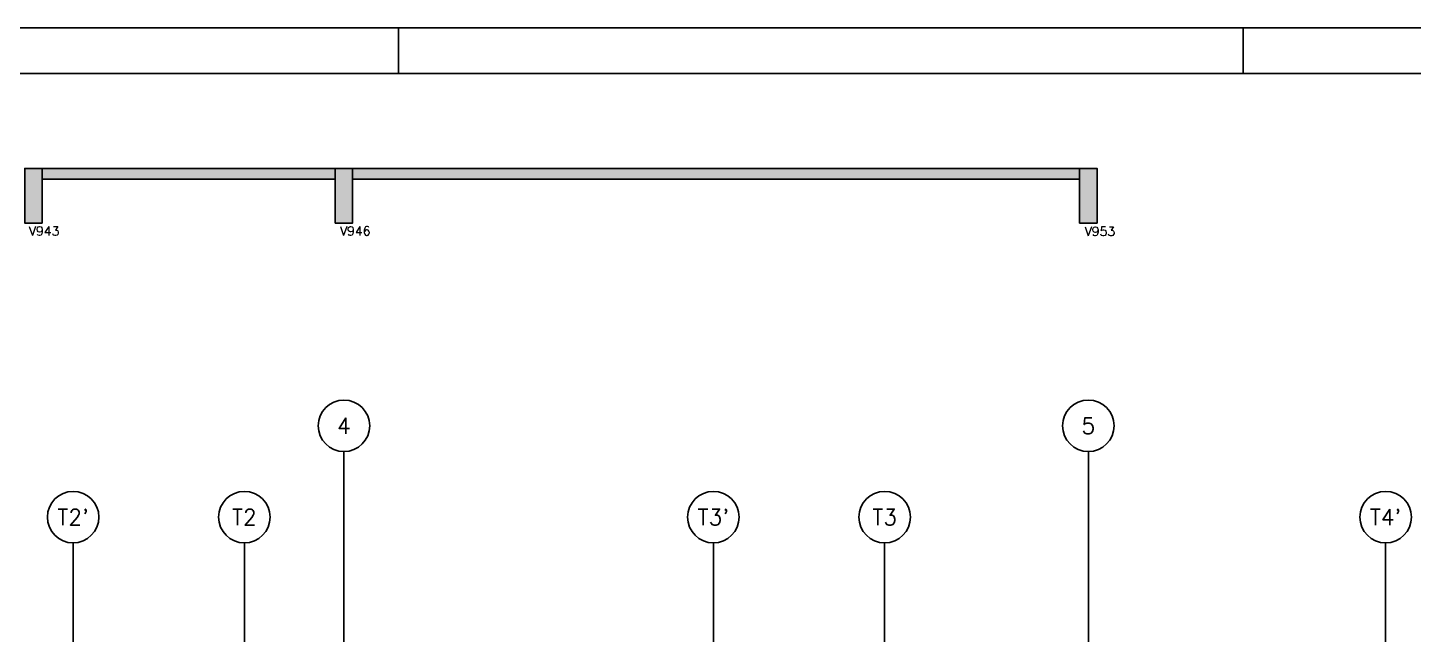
# Model space of a CAD drawing. Extents: x -4245 to 5400, y -2094 to 2406.
# Drawn here: x -556 to 961, y 1741 to 2406 of the extents above; entities that cross this region are included whole.
import ezdxf
from ezdxf.enums import TextEntityAlignment as Align

# ---------------------------------------------------------------- set-up
doc = ezdxf.new("R2010")
doc.units = 0
doc.header["$LTSCALE"] = 50
doc.header["$MEASUREMENT"] = 0
doc.linetypes.add('EIXO', pattern=[6.8, 6, -0.4, 0, -0.4])
for name, color, linetype in [('F-CORTE', 4, 'CONTINUOUS'), ('F-EIXO', 12, 'EIXO'), ('F-MARGEM', 1, 'CONTINUOUS'), ('F-SOLIDO-CORTE', 71, 'CONTINUOUS'), ('F-TEXTO', 6, 'CONTINUOUS'), ('F-TEXTO-YELLOW', 2, 'CONTINUOUS')]:
    doc.layers.add(name, color=color, linetype=linetype)
doc.styles.add('MCP', font='simplex.shx')
doc.styles.add('ROMANS', font='simplex.shx')

# ---------------------------------------------------------------- blocks, each defined once
blk = doc.blocks.new('*U153')
at = {"layer": 'F-EIXO'}
blk.add_line((0, 0), (0, -2655), dxfattribs=at)
at = {"layer": 'F-EIXO', "color": 2, "linetype": 'Continuous'}
blk.add_circle((0, 28.2), 28.2, dxfattribs=at)
at = {"layer": 'F-TEXTO', "style": 'ROMANS'}
blk.add_attdef('EIXO', text='', height=17.5, rotation=360, dxfattribs=at).set_placement((0, 28.2), align=Align.MIDDLE_CENTER)
blk = doc.blocks.new('*U154')
at = {"layer": 'F-EIXO'}
blk.add_line((0, 0), (0, -2655), dxfattribs=at)
at = {"layer": 'F-EIXO', "color": 2, "linetype": 'Continuous'}
blk.add_circle((0, 28.2), 28.2, dxfattribs=at)
at = {"layer": 'F-TEXTO', "style": 'ROMANS'}
blk.add_attdef('EIXO', text='', height=17.5, rotation=360, dxfattribs=at).set_placement((0, 28.2), align=Align.MIDDLE_CENTER)
blk = doc.blocks.new('*U174')
at = {"layer": 'F-EIXO'}
blk.add_line((0, 0), (0, -2755), dxfattribs=at)
at = {"layer": 'F-EIXO', "color": 2, "linetype": 'Continuous'}
blk.add_circle((0, 28.2072), 28.2072, dxfattribs=at)
at = {"layer": 'F-TEXTO', "style": 'ROMANS'}
blk.add_attdef('EIXO', text='', height=17.5, rotation=360, dxfattribs=at).set_placement((0, 28.2072), align=Align.MIDDLE_CENTER)
blk = doc.blocks.new('*U175')
at = {"layer": 'F-EIXO'}
blk.add_line((0, 0), (0, -2655), dxfattribs=at)
at = {"layer": 'F-EIXO', "color": 2, "linetype": 'Continuous'}
blk.add_circle((0, 28.2), 28.2, dxfattribs=at)
at = {"layer": 'F-TEXTO', "style": 'ROMANS'}
blk.add_attdef('EIXO', text='', height=17.5, rotation=360, dxfattribs=at).set_placement((0, 28.2), align=Align.MIDDLE_CENTER)
blk = doc.blocks.new('*U176')
at = {"layer": 'F-EIXO'}
blk.add_line((0, 0), (0, -2655), dxfattribs=at)
at = {"layer": 'F-EIXO', "color": 2, "linetype": 'Continuous'}
blk.add_circle((0, 28.2), 28.2, dxfattribs=at)
at = {"layer": 'F-TEXTO', "style": 'ROMANS'}
blk.add_attdef('EIXO', text='', height=17.5, rotation=360, dxfattribs=at).set_placement((0, 28.2), align=Align.MIDDLE_CENTER)
blk = doc.blocks.new('*U177')
at = {"layer": 'F-EIXO'}
blk.add_line((0, 0), (0, -2755), dxfattribs=at)
at = {"layer": 'F-EIXO', "color": 2, "linetype": 'Continuous'}
blk.add_circle((0, 28.2072), 28.2072, dxfattribs=at)
at = {"layer": 'F-TEXTO', "style": 'ROMANS'}
blk.add_attdef('EIXO', text='', height=17.5, rotation=360, dxfattribs=at).set_placement((0, 28.2072), align=Align.MIDDLE_CENTER)
blk = doc.blocks.new('*U181')
at = {"layer": 'F-EIXO'}
blk.add_line((0, 0), (0, -2655), dxfattribs=at)
at = {"layer": 'F-EIXO', "color": 2, "linetype": 'Continuous'}
blk.add_circle((0, 28.2), 28.2, dxfattribs=at)
at = {"layer": 'F-TEXTO', "style": 'ROMANS'}
blk.add_attdef('EIXO', text='', height=17.5, rotation=360, dxfattribs=at).set_placement((0, 28.2), align=Align.MIDDLE_CENTER)
blk = doc.blocks.new('A0-4L_900')
at = {"layer": 'F-MARGEM', "color": 2}
for p, q in [((81.9, 90), (81.9, 89)), ((100.4, 90), (100.4, 89))]:
    blk.add_line(p, q, dxfattribs=at)
blk.add_lwpolyline([(0, 0), (0, 90), (192.9, 90), (192.9, 0)], close=True, dxfattribs=at)
at = {"layer": 'F-MARGEM', "color": 7}
blk.add_lwpolyline([(2.5, 89), (191.9, 89), (191.9, 1), (2.5, 1)], close=True, dxfattribs=at)

msp = doc.modelspace()

# ---------------------------------------------------------------- hatches: boundary and pattern name
at = {"layer": 'F-SOLIDO-CORTE', "linetype": 'Continuous'}
for points in [[(-559, 2227.74), (-559, 2217.555), (-559, 2191.487), (-550.745, 2191.487), (-543.225, 2191.487), (-540, 2191.487), (-540, 2215.234), (-540, 2225.418), (-540, 2251.487), (-547.52, 2251.487), (-550.745, 2251.487), (-559, 2251.487)], [(-337.141, 2251.487), (-479.113, 2251.487), (-540, 2251.487), (-540, 2246.737), (-540, 2244.701), (-540, 2239.487), (-391.2, 2239.487), (-337.141, 2239.487), (-336.037, 2239.487), (-219, 2239.487), (-219, 2245.049), (-219, 2247.07), (-219, 2251.487), (-336.037, 2251.487)], [(-219, 2223.674), (-219, 2213.569), (-219, 2191.487), (-212.007, 2191.487), (-203.2, 2191.487), (-200, 2191.487), (-200, 2219.3), (-200, 2229.404), (-200, 2251.487), (-208.808, 2251.487), (-212.007, 2251.487), (-219, 2251.487)], [(-82.779, 2251.487), (-200, 2251.487), (-200, 2245.924), (-200, 2243.903), (-200, 2239.487), (-82.779, 2239.487), (-5.829, 2239.487), (22.126, 2239.487), (132.452, 2239.487), (172.532, 2239.487), (181.365, 2239.487), (226.635, 2239.487), (328.863, 2239.487), (391.348, 2239.487), (592.285, 2239.487), (593.39, 2239.487), (593.792, 2239.487), (596, 2239.487), (596, 2245.049), (596, 2247.07), (596, 2251.487), (593.792, 2251.487), (592.856, 2251.487), (592.285, 2251.487), (391.348, 2251.487), (270.528, 2251.487), (226.635, 2251.487), (181.365, 2251.487), (172.532, 2251.487), (62.207, 2251.487), (22.126, 2251.487), (-54.823, 2251.487)], [(596, 2223.674), (596, 2213.569), (596, 2191.487), (602.993, 2191.487), (611.8, 2191.487), (615, 2191.487), (615, 2219.3), (615, 2229.404), (615, 2251.487), (606.192, 2251.487), (602.993, 2251.487), (596, 2251.487)]]:
    msp.add_hatch(color=256, dxfattribs=at).paths.add_polyline_path(points, flags=16)

# ---------------------------------------------------------------- linework, layer by layer
at = {"layer": 'F-CORTE', "linetype": 'Continuous'}
for points in [[(596, 2239.487), (596, 2223.674), (596, 2191.487), (602.993, 2191.487), (611.8, 2191.487), (615, 2191.487), (615, 2219.3), (615, 2229.404), (615, 2251.487), (606.192, 2251.487), (602.993, 2251.487), (596, 2251.487), (-82.779, 2251.487), (-200, 2251.487), (-208.808, 2251.487), (-212.007, 2251.487), (-219, 2251.487), (-337.141, 2251.487), (-540, 2251.487), (-547.52, 2251.487), (-550.745, 2251.487), (-559, 2251.487)], [(-559, 2191.487), (-550.745, 2191.487), (-543.225, 2191.487), (-540, 2191.487), (-540, 2215.234), (-540, 2225.418), (-540, 2239.487), (-391.2, 2239.487), (-337.141, 2239.487), (-336.037, 2239.487), (-219, 2239.487), (-219, 2223.674), (-219, 2191.487), (-212.007, 2191.487), (-203.2, 2191.487), (-200, 2191.487), (-200, 2219.3), (-200, 2229.404), (-200, 2239.487), (-82.779, 2239.487), (-5.829, 2239.487), (22.126, 2239.487), (132.452, 2239.487), (172.532, 2239.487), (181.365, 2239.487), (226.635, 2239.487), (328.863, 2239.487), (391.348, 2239.487), (592.285, 2239.487), (593.39, 2239.487), (593.792, 2239.487)], [(596, 2239.487), (593.792, 2239.487)]]:
    msp.add_lwpolyline(points, dxfattribs=at)
at = {"layer": 'F-SOLIDO-CORTE', "linetype": 'Continuous'}
for points in [[(-559, 2227.74), (-559, 2217.555), (-559, 2191.487), (-550.745, 2191.487), (-543.225, 2191.487), (-540, 2191.487), (-540, 2215.234), (-540, 2225.418), (-540, 2251.487), (-547.52, 2251.487), (-550.745, 2251.487), (-559, 2251.487), (-559, 2227.74)], [(-337.141, 2251.487), (-479.113, 2251.487), (-540, 2251.487), (-540, 2246.737), (-540, 2244.701), (-540, 2239.487), (-391.199, 2239.487), (-337.141, 2239.487), (-336.037, 2239.487), (-219, 2239.487), (-219, 2245.05), (-219, 2247.07), (-219, 2251.487), (-336.037, 2251.487), (-337.141, 2251.487)], [(-219, 2223.674), (-219, 2213.569), (-219, 2191.487), (-212.007, 2191.487), (-203.2, 2191.487), (-200, 2191.487), (-200, 2219.3), (-200, 2229.404), (-200, 2251.487), (-208.808, 2251.487), (-212.007, 2251.487), (-219, 2251.487), (-219, 2223.674)], [(-82.779, 2251.487), (-200, 2251.487), (-200, 2245.924), (-200, 2243.903), (-200, 2239.487), (-82.779, 2239.487), (-5.829, 2239.487), (22.126, 2239.487), (132.452, 2239.487), (172.532, 2239.487), (181.365, 2239.487), (226.635, 2239.487), (328.863, 2239.487), (391.348, 2239.487), (592.285, 2239.487), (593.39, 2239.487), (593.792, 2239.487), (596, 2239.487), (596, 2245.05), (596, 2247.07), (596, 2251.487), (593.792, 2251.487), (592.856, 2251.487), (592.285, 2251.487), (391.348, 2251.487), (270.528, 2251.487), (226.635, 2251.487), (181.365, 2251.487), (172.532, 2251.487), (62.207, 2251.487), (22.126, 2251.487), (-54.823, 2251.487), (-82.779, 2251.487)], [(596, 2223.674), (596, 2213.569), (596, 2191.487), (602.993, 2191.487), (611.8, 2191.487), (615, 2191.487), (615, 2219.3), (615, 2229.404), (615, 2251.487), (606.192, 2251.487), (602.993, 2251.487), (596, 2251.487), (596, 2223.674)]]:
    msp.add_lwpolyline(points, dxfattribs=at)

# ---------------------------------------------------------------- block references
at = {"layer": 'F-EIXO', "linetype": 'Continuous'}
for name, p, values in [('*U177', (-209.5, 1941.357), {'EIXO': '4'}), ('*U174', (605.5, 1941.357), {'EIXO': '5'}), ('*U154', (-506, 1841.357), {'EIXO': "T2'"}), ('*U176', (-318.5, 1841.357), {'EIXO': 'T2'}), ('*U153', (195, 1841.357), {'EIXO': "T3'"}), ('*U175', (382.5, 1841.357), {'EIXO': 'T3'}), ('*U181', (931, 1841.357), {'EIXO': "T4'"})]:
    msp.add_blockref(name, p, dxfattribs=at).add_auto_attribs(values)
at = {"layer": 'F-MARGEM', "linetype": 'Continuous', "xscale": 50, "yscale": 50, "zscale": 50}
msp.add_blockref('A0-4L_900', (-4244.836, -2094.493), dxfattribs=at)

# ---------------------------------------------------------------- texts
at = {"layer": 'F-TEXTO-YELLOW', "linetype": 'Continuous', "style": 'MCP'}
for s, p in [('V943', (-554.44, 2177.774)), ('V946', (-213.787, 2177.98)), ('V953', (601.511, 2177.454))]:
    msp.add_text(s, height=10, dxfattribs=at).set_placement(p)

doc.saveas('drawing.dxf')
